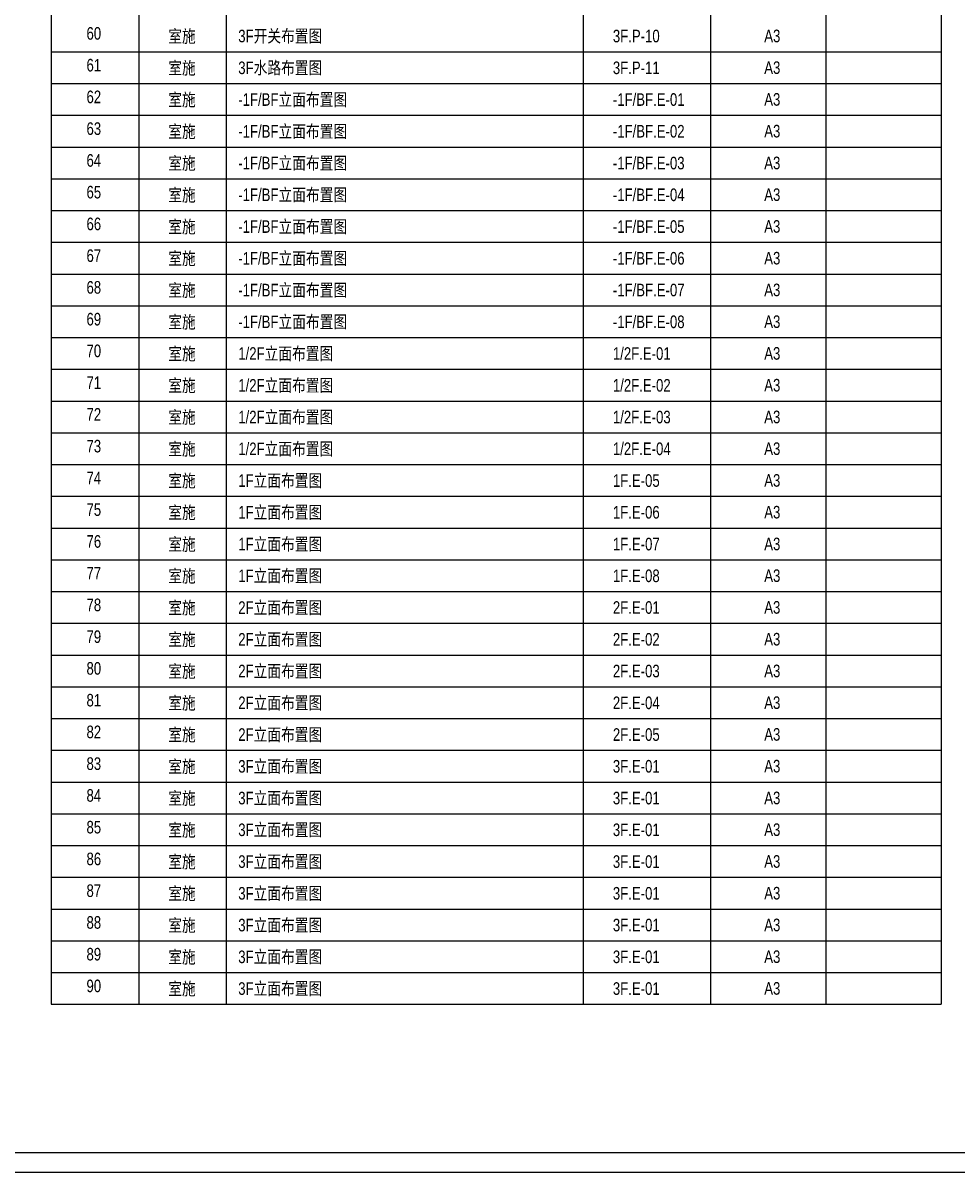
# Paper-space layout 'Layout1' of a CAD drawing. Extents: x -33 to 1767, y -6 to 331.
# Drawn here: x 615.8 to 764.3, y 13.9 to 196.4 of the extents above; entities that cross this region are included whole.
import ezdxf

# ---------------------------------------------------------------- set-up
doc = ezdxf.new("R2010")
doc.units = 0
doc.header["$LTSCALE"] = 10
doc.header["$MEASUREMENT"] = 0
doc.layers.add('图框', color=7, linetype='Continuous')
doc.layers.add('平面家具(活动)', color=134, linetype='Continuous')
doc.styles.add('PDC DIM', font='PMingLiU-ExtB.ttf', dxfattribs={"width": 0.8})

# ---------------------------------------------------------------- blocks, each defined once
blk = doc.blocks.new('A$C2F647F21')
at = {"layer": '图框'}
for points in [[(440, 20), (440, 316.97), (20, 316.97), (20, 20)], [(436.93, 23.07), (36.61, 23.07), (36.6, 313.9), (436.92, 313.9)]]:
    blk.add_lwpolyline(points, close=True, dxfattribs=at)
at = {"layer": '图框', "style": 'PDC DIM'}
for tag, p, height in [('CLIENT', (412, 222.8), 2.83), ('PROJECT', (405.4, 206.44), 2.83), ('SCALE', (420.59, 145.41), 2.12), ('DATE', (420.59, 135.26), 2.12), ('DRAWINGTITLE', (405.71, 114.29), 2.83), ('SHEETNO', (411.05, 86.09), 2.83)]:
    blk.add_attdef(tag, p, '', height=height, dxfattribs=at)

psp = doc.layouts.get("Layout1")

# ---------------------------------------------------------------- linework, layer by layer
at = {"lineweight": -3}
for p, q in [((620.32, 284.22), (620.32, 40.53)), ((761.77, 284.22), (761.77, 40.53)), ((634.23, 275.86), (634.23, 40.53)), ((648.13, 275.86), (648.13, 40.53)), ((704.86, 275.86), (704.86, 40.53)), ((725.08, 275.86), (725.08, 40.53)), ((743.42, 275.86), (743.42, 40.53)), ((620.32, 191.85), (761.77, 191.85)), ((620.32, 186.8), (761.77, 186.8)), ((620.32, 181.76), (761.77, 181.76)), ((620.32, 176.72), (761.77, 176.72)), ((620.32, 171.67), (761.77, 171.67)), ((620.32, 166.63), (761.77, 166.63)), ((620.32, 161.58), (761.77, 161.58)), ((620.32, 156.54), (761.77, 156.54)), ((620.32, 151.49), (761.77, 151.49)), ((620.32, 146.45), (761.77, 146.45)), ((620.32, 141.41), (761.77, 141.41)), ((620.32, 136.36), (761.77, 136.36)), ((620.32, 131.32), (761.77, 131.32)), ((620.32, 126.27), (761.77, 126.27)), ((620.32, 121.23), (761.77, 121.23)), ((620.32, 116.19), (761.77, 116.19)), ((620.32, 111.14), (761.77, 111.14)), ((620.32, 106.1), (761.77, 106.1)), ((620.32, 101.05), (761.77, 101.05)), ((620.32, 96.01), (761.77, 96.01)), ((620.32, 90.97), (761.77, 90.97)), ((620.32, 85.92), (761.77, 85.92)), ((620.32, 80.88), (761.77, 80.88)), ((620.32, 75.83), (761.77, 75.83)), ((620.32, 70.79), (761.77, 70.79)), ((620.32, 65.75), (761.77, 65.75)), ((620.32, 60.7), (761.77, 60.7)), ((620.32, 55.66), (761.77, 55.66)), ((620.32, 50.61), (761.77, 50.61)), ((620.32, 45.57), (761.77, 45.57)), ((620.32, 40.53), (761.77, 40.53))]:
    psp.add_line(p, q, dxfattribs=at)

# ---------------------------------------------------------------- block references
at = {"layer": '平面家具(活动)', "linetype": 'ByBlock'}
psp.add_blockref('A$C2F647F21', (387.09, -6.12), dxfattribs=at)

# ---------------------------------------------------------------- texts
at = {"lineweight": -3, "style": 'PDC DIM', "width": 0.8}
for s, p in [('60', (625.92, 193.77)), ('61', (625.92, 188.72)), ('62', (625.92, 183.68)), ('63', (625.92, 178.64)), ('64', (625.92, 173.59)), ('65', (625.92, 168.55)), ('66', (625.92, 163.5)), ('67', (625.92, 158.46)), ('68', (625.92, 153.42)), ('69', (625.92, 148.37)), ('70', (625.92, 143.33)), ('71', (625.92, 138.28)), ('72', (625.92, 133.24)), ('73', (625.92, 128.2)), ('74', (625.92, 123.15)), ('75', (625.92, 118.11)), ('76', (625.92, 113.06)), ('77', (625.92, 108.02)), ('78', (625.92, 102.98)), ('79', (625.92, 97.93)), ('80', (625.92, 92.89)), ('81', (625.92, 87.84)), ('82', (625.92, 82.8)), ('83', (625.92, 77.76)), ('84', (625.92, 72.71)), ('85', (625.92, 67.67)), ('86', (625.92, 62.62)), ('87', (625.92, 57.58)), ('88', (625.92, 52.53)), ('89', (625.92, 47.49)), ('90', (625.92, 42.45))]:
    psp.add_text(s, height=2, dxfattribs=at).set_placement(p)
at = {"color": 7, "style": 'PDC DIM', "width": 0.8}
for s, p in [('室施', (638.91, 193.32)), ('A3', (733.64, 193.37)), ('室施', (638.91, 188.28)), ('A3', (733.64, 188.33)), ('室施', (638.91, 183.24)), ('A3', (733.64, 183.28)), ('室施', (638.91, 178.19)), ('A3', (733.64, 178.24)), ('室施', (638.91, 173.15)), ('A3', (733.64, 173.19)), ('室施', (638.91, 168.1)), ('A3', (733.64, 168.15)), ('室施', (638.91, 163.06)), ('A3', (733.64, 163.1)), ('室施', (638.91, 158.02)), ('A3', (733.64, 158.06)), ('室施', (638.91, 152.97)), ('A3', (733.64, 153.02)), ('室施', (638.91, 147.93)), ('A3', (733.64, 147.97)), ('室施', (638.91, 142.88)), ('A3', (733.64, 142.93)), ('室施', (638.91, 137.84)), ('A3', (733.64, 137.88)), ('室施', (638.91, 132.8)), ('A3', (733.64, 132.84)), ('室施', (638.91, 127.75)), ('A3', (733.64, 127.8)), ('室施', (638.91, 122.71)), ('A3', (733.64, 122.75)), ('室施', (638.91, 117.66)), ('A3', (733.64, 117.71)), ('室施', (638.91, 112.62)), ('A3', (733.64, 112.66)), ('室施', (638.91, 107.58)), ('A3', (733.64, 107.62)), ('室施', (638.91, 102.53)), ('A3', (733.64, 102.58)), ('室施', (638.91, 97.49)), ('A3', (733.64, 97.53)), ('室施', (638.91, 92.44)), ('A3', (733.64, 92.49)), ('室施', (638.91, 87.4)), ('A3', (733.64, 87.44)), ('室施', (638.91, 82.36)), ('A3', (733.64, 82.4)), ('室施', (638.91, 77.31)), ('A3', (733.64, 77.36)), ('室施', (638.91, 72.27)), ('A3', (733.64, 72.31)), ('室施', (638.91, 67.22)), ('A3', (733.64, 67.27)), ('室施', (638.91, 62.18)), ('A3', (733.64, 62.22)), ('室施', (638.91, 57.14)), ('A3', (733.64, 57.18)), ('室施', (638.91, 52.09)), ('A3', (733.64, 52.14)), ('室施', (638.91, 47.05)), ('A3', (733.64, 47.09)), ('室施', (638.91, 42)), ('A3', (733.64, 42.05))]:
    psp.add_text(s, height=2, dxfattribs=at).set_placement(p)
at = {"style": 'PDC DIM', "width": 0.8}
for s, p in [('3F开关布置图', (650.04, 193.35)), ('3F.P-10', (709.58, 193.35)), ('3F水路布置图', (650.04, 188.3)), ('3F.P-11', (709.58, 188.3)), ('-1F/BF立面布置图', (650.04, 183.26)), ('-1F/BF.E-01', (709.58, 183.26)), ('-1F/BF立面布置图', (650.04, 178.21)), ('-1F/BF.E-02', (709.58, 178.22)), ('-1F/BF立面布置图', (650.04, 173.17)), ('-1F/BF.E-03', (709.58, 173.17)), ('-1F/BF立面布置图', (650.04, 168.13)), ('-1F/BF.E-04', (709.58, 168.13)), ('-1F/BF立面布置图', (650.04, 163.08)), ('-1F/BF.E-05', (709.58, 163.08)), ('-1F/BF立面布置图', (650.04, 158.04)), ('-1F/BF.E-06', (709.58, 158.04)), ('-1F/BF立面布置图', (650.04, 152.99)), ('-1F/BF.E-07', (709.58, 153)), ('-1F/BF立面布置图', (650.04, 147.95)), ('-1F/BF.E-08', (709.58, 147.95)), ('1/2F立面布置图', (650.04, 142.91)), ('1/2F.E-01', (709.58, 142.91)), ('1/2F立面布置图', (650.04, 137.86)), ('1/2F.E-02', (709.58, 137.86)), ('1/2F立面布置图', (650.04, 132.82)), ('1/2F.E-03', (709.58, 132.82)), ('1/2F立面布置图', (650.04, 127.77)), ('1/2F.E-04', (709.58, 127.78)), ('1F立面布置图', (650.04, 122.73)), ('1F.E-05', (709.58, 122.73)), ('1F立面布置图', (650.04, 117.69)), ('1F.E-06', (709.58, 117.69)), ('1F立面布置图', (650.04, 112.64)), ('1F.E-07', (709.58, 112.64)), ('1F立面布置图', (650.04, 107.6)), ('1F.E-08', (709.58, 107.6)), ('2F立面布置图', (650.04, 102.55)), ('2F.E-01', (709.58, 102.56)), ('2F立面布置图', (650.04, 97.51)), ('2F.E-02', (709.58, 97.51)), ('2F立面布置图', (650.04, 92.47)), ('2F.E-03', (709.58, 92.47)), ('2F立面布置图', (650.04, 87.42)), ('2F.E-04', (709.58, 87.42)), ('2F立面布置图', (650.04, 82.38)), ('2F.E-05', (709.58, 82.38)), ('3F立面布置图', (650.04, 77.33)), ('3F.E-01', (709.58, 77.34)), ('3F立面布置图', (650.04, 72.29)), ('3F.E-01', (709.58, 72.29)), ('3F立面布置图', (650.04, 67.25)), ('3F.E-01', (709.58, 67.25)), ('3F立面布置图', (650.04, 62.2)), ('3F.E-01', (709.58, 62.2)), ('3F立面布置图', (650.04, 57.16)), ('3F.E-01', (709.58, 57.16)), ('3F立面布置图', (650.04, 52.11)), ('3F.E-01', (709.58, 52.12)), ('3F立面布置图', (650.04, 47.07)), ('3F.E-01', (709.58, 47.07)), ('3F立面布置图', (650.04, 42.03)), ('3F.E-01', (709.58, 42.03))]:
    psp.add_text(s, height=2, dxfattribs=at).set_placement(p)

doc.saveas('drawing.dxf')
